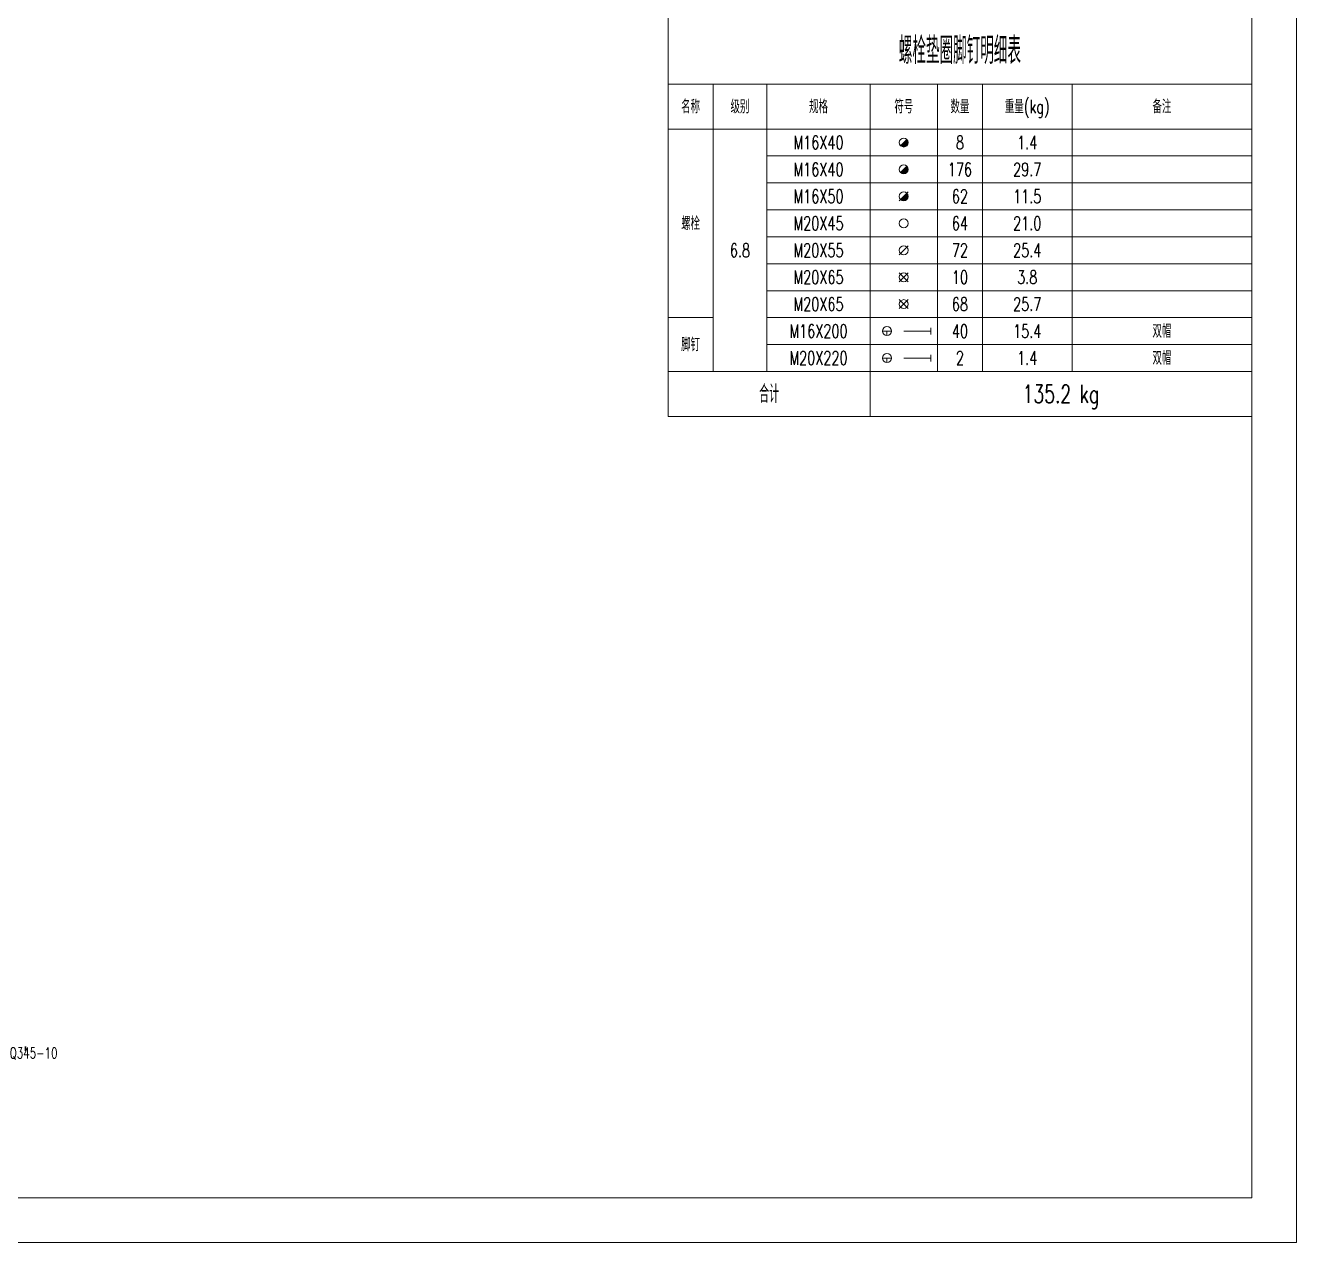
# Model space of a CAD drawing. Extents: x -13400 to 20340, y -61006 to 71674.
# Drawn here: x -2244 to 3420, y -61006 to -55584 of the extents above; entities that cross this region are included whole.
import ezdxf
from ezdxf.enums import TextEntityAlignment as Align

# ---------------------------------------------------------------- set-up
doc = ezdxf.new("R2010")
doc.units = 0
doc.header["$MEASUREMENT"] = 0
doc.layers.get('0').update_dxf_attribs({"linetype": 'CONTINUOUS', "lineweight": 25})
doc.styles.get("Standard").update_dxf_attribs({"font": 'simplex.shx', "width": 0.7, "height": 3, "bigfont": 'gbhzfs.shx'})

# ---------------------------------------------------------------- blocks, each defined once
blk = doc.blocks.new('M16X40S')
at = {"color": 3, "linetype": 'Continuous', "lineweight": 13}
blk.add_line((-0.707, -0.707), (0.707, 0.707), dxfattribs=at)
blk.add_circle((0, 0), 1, dxfattribs=at)
for radius in [0.9, 0.8, 0.7, 0.6, 0.5, 0.4, 0.3, 0.2, 0.1]:
    blk.add_arc((0, 0), radius, 225, 45, dxfattribs=at)
blk = doc.blocks.new('M16X50S')
at = {"color": 3, "linetype": 'Continuous', "lineweight": 13}
blk.add_line((-1, -1), (1, 1), dxfattribs=at)
blk.add_circle((0, 0), 1, dxfattribs=at)
for radius in [0.9, 0.8, 0.7, 0.6, 0.5, 0.4, 0.3, 0.2, 0.1]:
    blk.add_arc((0, 0), radius, 225, 45, dxfattribs=at)
blk = doc.blocks.new('M20X45S')
at = {"color": 3, "linetype": 'Continuous', "lineweight": 13}
blk.add_circle((0, 0), 1, dxfattribs=at)
blk = doc.blocks.new('M20X55S')
at = {"color": 3, "linetype": 'Continuous', "lineweight": 13}
blk.add_line((-1, -1), (1, 1), dxfattribs=at)
blk.add_circle((0, 0), 1, dxfattribs=at)
blk = doc.blocks.new('M20X65S')
at = {"color": 3, "linetype": 'Continuous', "lineweight": 13}
for p, q in [((-1, -1), (1, 1)), ((-1, 1), (1, -1))]:
    blk.add_line(p, q, dxfattribs=at)
blk.add_circle((0, 0), 1, dxfattribs=at)
blk = doc.blocks.new('StepBoltML')
at = {"color": 3, "linetype": 'Continuous', "lineweight": 13}
for p, q in [((-4.75, 0), (-2.75, 0)), ((-3.75, 0), (-3.75, -1)), ((0, 0), (6, 0)), ((6, -0.75), (6, 0.75))]:
    blk.add_line(p, q, dxfattribs=at)
blk.add_circle((-3.75, 0), 1, dxfattribs=at)

msp = doc.modelspace()

# ---------------------------------------------------------------- linework, layer by layer
at = {"color": 7, "linetype": 'Continuous', "lineweight": 18}
for p, q in [((3419.73684, -61006.00648), (3419.73684, -49126.00648)), ((3219.73684, -60806.00648), (3219.73684, -49326.00648)), ((-12900.26316, -60806.00648), (3219.73684, -60806.00648)), ((-13400.26316, -61006.00648), (3419.73684, -61006.00648))]:
    msp.add_line(p, q, dxfattribs=at)
at = {"color": 7, "linetype": 'Continuous', "lineweight": 30}
msp.add_line((-2243.81478, -60152.68929), (-2243.81478, -60132.74669), dxfattribs=at)
at = {"color": 3, "linetype": 'Continuous', "lineweight": 13}
for points in [[(619.73684, -55546.00648), (619.73684, -55846.00648), (3219.73684, -55846.00648), (3219.73684, -55546.00648)], [(619.73684, -55846.00648), (619.73684, -56046.00648), (819.73684, -56046.00648), (819.73684, -55846.00648)], [(819.73684, -55846.00648), (819.73684, -56046.00648), (1059.73684, -56046.00648), (1059.73684, -55846.00648)], [(1059.73684, -55846.00648), (1059.73684, -56046.00648), (1519.73684, -56046.00648), (1519.73684, -55846.00648)], [(1519.73684, -55846.00648), (1519.73684, -56046.00648), (1819.73684, -56046.00648), (1819.73684, -55846.00648)], [(1819.73684, -55846.00648), (1819.73684, -56046.00648), (2019.73684, -56046.00648), (2019.73684, -55846.00648)], [(2019.73684, -55846.00648), (2019.73684, -56046.00648), (2419.73684, -56046.00648), (2419.73684, -55846.00648)], [(2419.73684, -55846.00648), (2419.73684, -56046.00648), (3219.73684, -56046.00648), (3219.73684, -55846.00648)], [(619.73684, -56046.00648), (619.73684, -56886.00648), (819.73684, -56886.00648), (819.73684, -56046.00648)], [(819.73684, -56046.00648), (819.73684, -57126.00648), (1059.73684, -57126.00648), (1059.73684, -56046.00648)], [(1059.73684, -56046.00648), (1059.73684, -56166.00648), (1519.73684, -56166.00648), (1519.73684, -56046.00648)], [(1519.73684, -56046.00648), (1519.73684, -56166.00648), (1819.73684, -56166.00648), (1819.73684, -56046.00648)], [(1819.73684, -56046.00648), (1819.73684, -56166.00648), (2019.73684, -56166.00648), (2019.73684, -56046.00648)], [(2019.73684, -56046.00648), (2019.73684, -56166.00648), (2419.73684, -56166.00648), (2419.73684, -56046.00648)], [(2419.73684, -56046.00648), (2419.73684, -56166.00648), (3219.73684, -56166.00648), (3219.73684, -56046.00648)], [(1059.73684, -56166.00648), (1059.73684, -56286.00648), (1519.73684, -56286.00648), (1519.73684, -56166.00648)], [(1519.73684, -56166.00648), (1519.73684, -56286.00648), (1819.73684, -56286.00648), (1819.73684, -56166.00648)], [(1819.73684, -56166.00648), (1819.73684, -56286.00648), (2019.73684, -56286.00648), (2019.73684, -56166.00648)], [(2019.73684, -56166.00648), (2019.73684, -56286.00648), (2419.73684, -56286.00648), (2419.73684, -56166.00648)], [(2419.73684, -56166.00648), (2419.73684, -56286.00648), (3219.73684, -56286.00648), (3219.73684, -56166.00648)], [(1059.73684, -56286.00648), (1059.73684, -56406.00648), (1519.73684, -56406.00648), (1519.73684, -56286.00648)], [(1519.73684, -56286.00648), (1519.73684, -56406.00648), (1819.73684, -56406.00648), (1819.73684, -56286.00648)], [(1819.73684, -56286.00648), (1819.73684, -56406.00648), (2019.73684, -56406.00648), (2019.73684, -56286.00648)], [(2019.73684, -56286.00648), (2019.73684, -56406.00648), (2419.73684, -56406.00648), (2419.73684, -56286.00648)], [(2419.73684, -56286.00648), (2419.73684, -56406.00648), (3219.73684, -56406.00648), (3219.73684, -56286.00648)], [(1059.73684, -56406.00648), (1059.73684, -56526.00648), (1519.73684, -56526.00648), (1519.73684, -56406.00648)], [(1519.73684, -56406.00648), (1519.73684, -56526.00648), (1819.73684, -56526.00648), (1819.73684, -56406.00648)], [(1819.73684, -56406.00648), (1819.73684, -56526.00648), (2019.73684, -56526.00648), (2019.73684, -56406.00648)], [(2019.73684, -56406.00648), (2019.73684, -56526.00648), (2419.73684, -56526.00648), (2419.73684, -56406.00648)], [(2419.73684, -56406.00648), (2419.73684, -56526.00648), (3219.73684, -56526.00648), (3219.73684, -56406.00648)], [(1059.73684, -56526.00648), (1059.73684, -56646.00648), (1519.73684, -56646.00648), (1519.73684, -56526.00648)], [(1519.73684, -56526.00648), (1519.73684, -56646.00648), (1819.73684, -56646.00648), (1819.73684, -56526.00648)], [(1819.73684, -56526.00648), (1819.73684, -56646.00648), (2019.73684, -56646.00648), (2019.73684, -56526.00648)], [(2019.73684, -56526.00648), (2019.73684, -56646.00648), (2419.73684, -56646.00648), (2419.73684, -56526.00648)], [(2419.73684, -56526.00648), (2419.73684, -56646.00648), (3219.73684, -56646.00648), (3219.73684, -56526.00648)], [(1059.73684, -56646.00648), (1059.73684, -56766.00648), (1519.73684, -56766.00648), (1519.73684, -56646.00648)], [(1519.73684, -56646.00648), (1519.73684, -56766.00648), (1819.73684, -56766.00648), (1819.73684, -56646.00648)], [(1819.73684, -56646.00648), (1819.73684, -56766.00648), (2019.73684, -56766.00648), (2019.73684, -56646.00648)], [(2019.73684, -56646.00648), (2019.73684, -56766.00648), (2419.73684, -56766.00648), (2419.73684, -56646.00648)], [(2419.73684, -56646.00648), (2419.73684, -56766.00648), (3219.73684, -56766.00648), (3219.73684, -56646.00648)], [(1059.73684, -56766.00648), (1059.73684, -56886.00648), (1519.73684, -56886.00648), (1519.73684, -56766.00648)], [(1519.73684, -56766.00648), (1519.73684, -56886.00648), (1819.73684, -56886.00648), (1819.73684, -56766.00648)], [(1819.73684, -56766.00648), (1819.73684, -56886.00648), (2019.73684, -56886.00648), (2019.73684, -56766.00648)], [(2019.73684, -56766.00648), (2019.73684, -56886.00648), (2419.73684, -56886.00648), (2419.73684, -56766.00648)], [(2419.73684, -56766.00648), (2419.73684, -56886.00648), (3219.73684, -56886.00648), (3219.73684, -56766.00648)], [(619.73684, -56886.00648), (619.73684, -57126.00648), (819.73684, -57126.00648), (819.73684, -56886.00648)], [(1059.73684, -56886.00648), (1059.73684, -57006.00648), (1519.73684, -57006.00648), (1519.73684, -56886.00648)], [(1519.73684, -56886.00648), (1519.73684, -57006.00648), (1819.73684, -57006.00648), (1819.73684, -56886.00648)], [(1819.73684, -56886.00648), (1819.73684, -57006.00648), (2019.73684, -57006.00648), (2019.73684, -56886.00648)], [(2019.73684, -56886.00648), (2019.73684, -57006.00648), (2419.73684, -57006.00648), (2419.73684, -56886.00648)], [(2419.73684, -56886.00648), (2419.73684, -57006.00648), (3219.73684, -57006.00648), (3219.73684, -56886.00648)], [(1059.73684, -57006.00648), (1059.73684, -57126.00648), (1519.73684, -57126.00648), (1519.73684, -57006.00648)], [(1519.73684, -57006.00648), (1519.73684, -57126.00648), (1819.73684, -57126.00648), (1819.73684, -57006.00648)], [(1819.73684, -57006.00648), (1819.73684, -57126.00648), (2019.73684, -57126.00648), (2019.73684, -57006.00648)], [(2019.73684, -57006.00648), (2019.73684, -57126.00648), (2419.73684, -57126.00648), (2419.73684, -57006.00648)], [(2419.73684, -57006.00648), (2419.73684, -57126.00648), (3219.73684, -57126.00648), (3219.73684, -57006.00648)], [(619.73684, -57126.00648), (619.73684, -57326.00648), (1519.73684, -57326.00648), (1519.73684, -57126.00648)], [(1519.73684, -57126.00648), (1519.73684, -57326.00648), (3219.73684, -57326.00648), (3219.73684, -57126.00648)]]:
    msp.add_lwpolyline(points, close=True, dxfattribs=at)

# ---------------------------------------------------------------- block references
at = {"color": 3, "linetype": 'Continuous', "lineweight": 13, "xscale": 20, "yscale": 20, "zscale": 20}
for name, p in [('M16X40S', (1669.73684, -56106.00648)), ('M16X40S', (1669.73684, -56226.00648)), ('M16X50S', (1669.73684, -56346.00648)), ('M20X45S', (1669.73684, -56466.00648)), ('M20X55S', (1669.73684, -56586.00648)), ('M20X65S', (1669.73684, -56706.00648)), ('M20X65S', (1669.73684, -56826.00648)), ('StepBoltML', (1669.73684, -56946.00648)), ('StepBoltML', (1669.73684, -57066.00648))]:
    msp.add_blockref(name, p, dxfattribs=at)

# ---------------------------------------------------------------- texts
at = {"color": 3, "linetype": 'Continuous', "lineweight": 13, "width": 0.7}
for s, height, p in [('螺栓垫圈脚钉明细表', 120, (1919.73684, -55696.00648)), ('名称', 60, (719.73684, -55946.00648)), ('级别', 60, (939.73684, -55946.00648)), ('规格', 60, (1289.73684, -55946.00648)), ('符号', 60, (1669.73684, -55946.00648)), ('数量', 60, (1919.73684, -55946.00648)), ('重量(kg)', 60, (2219.73684, -55946.00648)), ('备注', 60, (2819.73684, -55946.00648)), ('M16X40', 60, (1289.73684, -56106.00648)), ('8', 60, (1919.73684, -56106.00648)), ('1.4', 60, (2219.73684, -56106.00648)), ('M16X40', 60, (1289.73684, -56226.00648)), ('176', 60, (1919.73684, -56226.00648)), ('29.7', 60, (2219.73684, -56226.00648)), ('M16X50', 60, (1289.73684, -56346.00648)), ('62', 60, (1919.73684, -56346.00648)), ('11.5', 60, (2219.73684, -56346.00648)), ('螺栓', 60, (719.73684, -56466.00648)), ('M20X45', 60, (1289.73684, -56466.00648)), ('64', 60, (1919.73684, -56466.00648)), ('21.0', 60, (2219.73684, -56466.00648)), ('6.8', 60, (939.73684, -56586.00648)), ('M20X55', 60, (1289.73684, -56586.00648)), ('72', 60, (1919.73684, -56586.00648)), ('25.4', 60, (2219.73684, -56586.00648)), ('M20X65', 60, (1289.73684, -56706.00648)), ('10', 60, (1919.73684, -56706.00648)), ('3.8', 60, (2219.73684, -56706.00648)), ('M20X65', 60, (1289.73684, -56826.00648)), ('68', 60, (1919.73684, -56826.00648)), ('25.7', 60, (2219.73684, -56826.00648)), ('M16X200', 60, (1289.73684, -56946.00648)), ('40', 60, (1919.73684, -56946.00648)), ('15.4', 60, (2219.73684, -56946.00648)), ('双帽', 60, (2819.73684, -56946.00648)), ('脚钉', 60, (719.73684, -57006.00648)), ('双帽', 60, (2819.73684, -57066.00648)), ('M20X220', 60, (1289.73684, -57066.00648)), ('2', 60, (1919.73684, -57066.00648)), ('1.4', 60, (2219.73684, -57066.00648)), ('合计', 80, (1069.73684, -57226.00648)), ('135.2 kg', 80, (2369.73684, -57226.00648))]:
    msp.add_text(s, height=height, dxfattribs=at).set_placement(p, align=Align.MIDDLE_CENTER)
at = {"color": 7, "linetype": 'Continuous', "lineweight": 13, "width": 0.7}
msp.add_text('Q345-10', height=48, dxfattribs=at).set_placement((-2313.81478, -60161.68929), align=Align.MIDDLE_LEFT)

doc.saveas('drawing.dxf')
